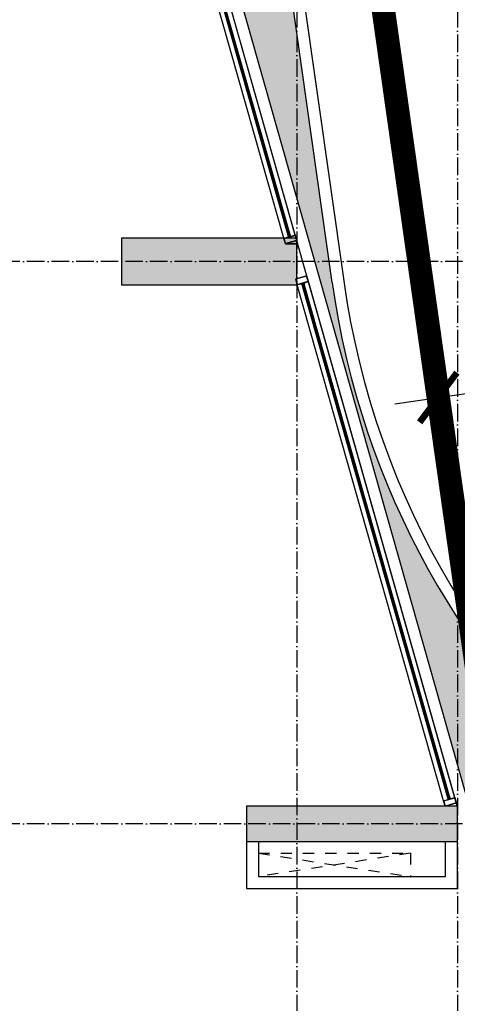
# Model space of a CAD drawing. Header units: millimetres. Extents: x -55734 to 162275, y 47779 to 197208.
# Drawn here: x 37261 to 41000, y 103013 to 111408 of the extents above; entities that cross this region are included whole.
import ezdxf
from ezdxf.xclip import XClip

# ---------------------------------------------------------------- set-up
doc = ezdxf.new("R2010")
doc.units = ezdxf.units.MM
doc.header["$XCLIPFRAME"] = 0
for name, pattern in [('Dash', [6.349999999999998, 3.174999999999999, -3.174999999999999]), ('Grid Line', [4.2, 3, -0.6, 0, -0.6]), ('HIDDEN2', [4.7624999999999975, 3.174999999999999, -1.587499999999999])]:
    doc.linetypes.add(name, pattern=pattern)
for name, color, linetype, lineweight in [('A-DETL-GENF-HDLN', 161, 'Dash', 5), ('A-FLOR-PATT', 8, 'Continuous', 9), ('CUA', 31, 'Continuous', 9), ('DIM', 1, 'Continuous', 5), ('NET THAY 2', 55, 'Continuous', 5), ('NET-CAT', 3, 'Continuous', 15), ('NET-THAY', 2, 'Continuous', 9), ('TRUC', 225, 'Continuous', 5), ('X-COT HAM$0$LC.HA', 8, 'Continuous', 9)]:
    doc.layers.add(name, color=color, linetype=linetype, lineweight=lineweight)
doc.layers.add('CGXD', color=5, linetype='HIDDEN2')
doc.styles.add('TA1', font='Font - TrueType - Arial.ttf')
doc.dimstyles.new('D_300_KTx3.0', dxfattribs={"dimtxt": 600, "dimasz": 375, "dimexe": 375, "dimexo": 375, "dimgap": 160, "dimtad": 1, "dimdec": 0, "dimzin": 9, "dimtxsty": 'TA1', "dimblk": 'ARCHTICK', "dimcen": 1, "dimdle": 375, "dimclrd": 256, "dimclre": 256, "dimclrt": 7, "dimadec": 0, "dimazin": 0, "dimtfac": 1, "dimtdec": 0, "dimtix": 1, "dimtmove": 1, "dimatfit": 3, "dimldrblk": 'ARCHTICK', "dimfxl": 1, "dimtolj": 1, "dimtzin": 0, "dimlwd": -1, "dimlwe": -1, "dimarcsym": 0})

# ---------------------------------------------------------------- blocks, each defined once
blk = doc.blocks.new('ALC1807-ASCENT PLAZA-KET CAU_rvt-1-MẶT BẰNG TẦNG 1')
at = {"layer": 'X-COT HAM$0$LC.HA'}
h = blk.add_hatch(color=256, dxfattribs=at)
h.dxf.hatch_style = 1
h.paths.add_polyline_path([(38130.5276543803, 37949.83124206433), (38130.5276543803, 37549.83124206433), (39630.5276543803, 37549.83124206433), (39630.5276543803, 37949.83124206433)])
h = blk.add_hatch(color=256, dxfattribs=at)
h.dxf.hatch_style = 1
h.paths.add_polyline_path([(39200.52798918221, 33099.93651796354), (39200.52798918221, 32799.93651796354), (41000.52798918221, 32799.93651796354), (41000.52798918221, 33099.93651796354)])
at = {"ltscale": 1000}
for points in [[(38130.5276543803, 37949.83124206433), (38130.5276543803, 37549.83124206433), (39630.5276543803, 37549.83124206433), (39630.5276543803, 37949.83124206433)], [(39200.52798918221, 33099.93651796354), (39200.52798918221, 32799.93651796354), (41000.52798918221, 32799.93651796354), (41000.52798918221, 33099.93651796354)]]:
    blk.add_lwpolyline(points, close=True, dxfattribs=at)
blk = doc.blocks.new('_ARCHTICK')
at = {"color": 0, "linetype": 'ByBlock', "const_width": 0.15}
blk.add_lwpolyline([(-0.5, -0.5), (0.5, 0.5)], dxfattribs=at)
blk = doc.blocks.new('*D198')
at = {"layer": 'Defpoints', "color": 0, "transparency": 16777216}
for p in [(100531.8121496711, 70577.86301605722), (100531.8121501467, 70577.86301270593, -2.393433463568996e-06), (96571.3215850794, 70015.81764694759, -3.895251013817929e-06)]:
    blk.add_point(p, dxfattribs=at)
at = {"layer": 'DIM', "transparency": 16777216}
blk.add_line((96200.0416111396, 69963.12817028216), (100903.0921231353, 70630.55249607391), dxfattribs=at)
at = {"layer": 'DIM', "transparency": 16777216, "xscale": 375, "yscale": 375, "zscale": 375}
for p, rotation in [((100531.8121496711, 70577.86301605722), 8.077085671467591), ((96571.3215846038, 70015.81765029886), 188.0770856714676)]:
    blk.add_blockref('_ARCHTICK', p, dxfattribs=dict(at, rotation=rotation))
at = {"layer": 'DIM', "color": 7, "transparency": 16777216, "insert": (98486.0431019565, 70758.55796238864), "char_height": 600, "attachment_point": 5, "rotation": 8.07708567146759, "style": 'TA1'}
blk.add_mtext('\\A1;4000', dxfattribs=at)
blk = doc.blocks.new('*U159')
for p, q in [((4628.216152679692, 99.99999999976717, -2.446082159549099e-05), (50.00000000126602, 99.99999999894499, -2.446082159549099e-05)), ((4628.216152679692, 5.820766091346741e-11, -2.446082161722101e-05), (50.00000000126602, -5.598849384114146e-09, -2.446082159549099e-05)), ((4615.216152679575, 58.25000000052387, -2.446082159549099e-05), (63.00000000138425, 58.24999999889405, -2.446082154757012e-05)), ((4615.216152679575, 41.75000000064028, -2.446082159549099e-05), (63.00000000138425, 41.74999999901047, -2.446082154757012e-05))]:
    blk.add_line(p, q)
at = {"ltscale": 100}
for p, q in [((50.00000000138425, 60.99999999895226, -4.892164319098198e-05), (50.00000000138425, 38.99999999895226, -4.892164319098198e-05)), ((50.00000000126784, 60.99999999895226, -4.892164319098198e-05), (50.00000000126784, 38.99999999895226, -4.892164319098198e-05)), ((4628.216152679575, 61.00000000081491, -2.446082159549099e-05), (4628.216152679575, 39.00000000081491, -2.446082159549099e-05)), ((4628.216152679692, 61.00000000081491, -2.446082159549099e-05), (4628.216152679692, 39.00000000081491, -2.446082159549099e-05))]:
    blk.add_line(p, q, dxfattribs=at)
at = {"color": 1, "lineweight": 0, "ltscale": 10}
blk.add_line((56.55774388472673, 49.99999999976717, -2.446082159549099e-05), (4621.658408796233, 50.00000000162981, -2.446082164341186e-05), dxfattribs=at)
at = {"ltscale": 25, "elevation": -2.446082159549099e-05}
for points in [[(1.266016624867916e-09, -3.736204234883189e-09), (50.00000000126602, -3.736204234883189e-09), (50.00000000126602, 99.9999999962638), (1.266016624867916e-09, 99.9999999962638)], [(2.000000001266017, 1.999999996263796), (48.00000000126602, 1.999999996263796), (48.00000000126602, 97.9999999962638), (2.000000001266017, 97.9999999962638)]]:
    blk.add_lwpolyline(points, close=True, dxfattribs=at)
for points in [[(4678.216152679692, 99.99999999976717), (4678.216152679692, 0), (4628.216152679692, 0), (4628.216152679692, 99.99999999976717)], [(4676.216152679692, 97.99999999976717), (4676.216152679692, 2), (4630.216152679692, 2), (4630.216152679692, 97.99999999976717)], [(56.55774388472673, 47.49999999976717), (56.55774388472673, 52.49999999976717), (4621.658408796233, 52.50000000162981), (4621.658408796233, 47.50000000162981)]]:
    blk.add_lwpolyline(points, close=True)
for points, elevation in [([(50.00000000138425, 38.99999999976717), (50.00000000138425, 60.99999999976717), (62.50000000138425, 60.99999999976717, -0.4142135623730951), (63.00000000138425, 60.49999999976717), (63.00000000138425, 56.99999999976717, -0.4142135623730951), (62.50000000138425, 56.49999999976717, -0.4142135623730951), (62.00000000138425, 56.99999999976717), (62.00000000138425, 59.49999999976717, 0.4142135623730951), (61.50000000138425, 59.99999999976717), (51.50000000138425, 59.99999999976717, 0.4142135623730951), (51.00000000138425, 59.49999999976717), (51.00000000138425, 40.49999999976717, 0.4142135623730943), (51.50000000138425, 39.99999999976717), (61.50000000138425, 39.99999999976717, 0.4142135623730974), (62.00000000138425, 40.49999999976717), (62.00000000138425, 42.99999999976717, -0.4142135623730951), (62.50000000138425, 43.49999999976717, -0.4142135623730951), (63.00000000138425, 42.99999999976717), (63.00000000138425, 39.49999999976717, -0.4142135623730974), (62.50000000138425, 38.99999999976717), (50.00000000138425, 38.99999999976717)], -4.892164319098187e-05), ([(4628.216152679575, 39.00000000162981), (4628.216152679575, 61.00000000162981), (4615.716152679575, 61.00000000162981, 0.4142135623730951), (4615.216152679575, 60.50000000162981), (4615.216152679575, 57.00000000162981, 0.4142135623730951), (4615.716152679575, 56.50000000162981, 0.4142135623730951), (4616.216152679575, 57.00000000162981), (4616.216152679575, 59.50000000162981, -0.4142135623730951), (4616.716152679575, 60.00000000162981), (4626.716152679575, 60.00000000162981, -0.4142135623730951), (4627.216152679575, 59.50000000162981), (4627.216152679575, 40.50000000162981, -0.4142135623730943), (4626.716152679575, 40.00000000162981), (4616.716152679575, 40.00000000162981, -0.4142135623730974), (4616.216152679575, 40.50000000162981), (4616.216152679575, 43.00000000162981, 0.4142135623730951), (4615.716152679575, 43.50000000162981, 0.4142135623730951), (4615.216152679575, 43.00000000162981), (4615.216152679575, 39.50000000162981, 0.4142135623730974), (4615.716152679575, 39.00000000162981), (4628.216152679575, 39.00000000162981)], -2.446082159549088e-05)]:
    blk.add_lwpolyline(points, format="xyb", dxfattribs=dict(elevation=elevation))
for points, elevation in [([(50.00000000126784, 40.49999999802094), (50.00000000126784, 59.49999999802094)], -4.892164319098187e-05), ([(50.00000000138425, 40.49999999976717), (50.00000000138425, 59.49999999976717)], -4.892164319098187e-05), ([(4628.216152679692, 40.49999999988358), (4628.216152679692, 59.49999999988358)], -2.446082159549088e-05), ([(4628.216152679575, 40.50000000162981), (4628.216152679575, 59.50000000162981)], -2.446082159549088e-05)]:
    blk.add_lwpolyline(points, dxfattribs=dict(elevation=elevation))
for points in [[(56.58620753813193, 52.33073006733321, 0.1102261129281127), (56.55774388472673, 52.20318394817878), (56.55774388472673, 47.79681605135556, 0.1102261129279761), (56.58620753813193, 47.66926993231755, 0.5475868052481334), (60.19425021913958, 47.19871107453946, -0.3715347355079976), (60.58558232557152, 47.21708931925241, 0.207699257851977), (64.71627869304393, 47.37292371387593, -0.6266160379370466), (65.0459019259888, 47.28823614737485, -0.0880989887940883), (63.00000000138425, 41.92633093066979), (63.00000000138425, 44.06600918807089), (60.19695600260638, 44.06600918807089), (60.19695600260638, 42.91008901793975), (55.67814755182371, 46.46787602850236, -0.262770415069033), (55.43648003575981, 46.89596985897515), (55.43648003575981, 49.99999999976717), (55.43648003575981, 53.10403014055919, -0.262770415069033), (55.67814755182371, 53.53212397114839), (60.19695600260638, 57.08991098159458), (60.19695600260638, 55.93399081146345), (63.00000000138425, 55.93399081146345), (63.00000000138425, 58.07366906898096, -0.0880989887940883), (65.0459019259888, 52.71176385227591, -0.6266160379370582), (64.71627869304393, 52.6270762856584, 0.2076992578519962), (60.58558232557152, 52.78291068039834, -0.3715347355080128), (60.19425021913958, 52.80128892499488, 0.5475868052479469)], [(4621.629945142828, 52.33073006919585, -0.1102261129281127), (4621.658408796233, 52.20318395004142), (4621.658408796233, 47.79681605321821, -0.1102261129279761), (4621.629945142828, 47.66926993418019, -0.5475868052481334), (4618.02190246182, 47.19871107640211, 0.3715347355079976), (4617.630570355388, 47.21708932111505, -0.207699257851977), (4613.499873987916, 47.37292371573858, 0.6266160379370466), (4613.170250754971, 47.28823614923749, 0.0880989887940883), (4615.216152679575, 41.92633093253244), (4615.216152679575, 44.06600918993354), (4618.019196678353, 44.06600918993354), (4618.019196678353, 42.9100890198024), (4622.538005129136, 46.46787603036501, 0.262770415069033), (4622.7796726452, 46.89596986083779), (4622.7796726452, 50.00000000162981), (4622.7796726452, 53.10403014242183, 0.262770415069033), (4622.538005129136, 53.53212397301104), (4618.019196678353, 57.08991098345723), (4618.019196678353, 55.93399081332609), (4615.216152679575, 55.93399081332609), (4615.216152679575, 58.07366907084361, 0.0880989887940883), (4613.170250754971, 52.71176385413855, 0.6266160379370582), (4613.499873987916, 52.62707628752105, -0.2076992578519962), (4617.630570355388, 52.78291068226099, 0.3715347355080128), (4618.02190246182, 52.80128892685752, -0.5475868052479469)]]:
    blk.add_lwpolyline(points, format="xyb", close=True)
blk = doc.blocks.new('*U160')
for p, q in [((4524.25579372789, 99.99999999976717, -2.446082159549099e-05), (50.00000000126602, 99.99999999894499, -2.446082159549099e-05)), ((4524.25579372789, 5.820766091346741e-11, -2.446082161722101e-05), (50.00000000126602, -5.598849384114146e-09, -2.446082159549099e-05)), ((4511.255793727773, 58.25000000052387, -2.446082159549099e-05), (63.00000000138425, 58.24999999889405, -2.446082154757012e-05)), ((4511.255793727773, 41.75000000064028, -2.446082159549099e-05), (63.00000000138425, 41.74999999901047, -2.446082154757012e-05))]:
    blk.add_line(p, q)
at = {"ltscale": 100}
for p, q in [((50.00000000138425, 60.99999999895226, -4.892164319098198e-05), (50.00000000138425, 38.99999999895226, -4.892164319098198e-05)), ((50.00000000126784, 60.99999999895226, -4.892164319098198e-05), (50.00000000126784, 38.99999999895226, -4.892164319098198e-05)), ((4524.255793727773, 61.00000000081491, -2.446082159549099e-05), (4524.255793727773, 39.00000000081491, -2.446082159549099e-05)), ((4524.25579372789, 61.00000000081491, -2.446082159549099e-05), (4524.25579372789, 39.00000000081491, -2.446082159549099e-05))]:
    blk.add_line(p, q, dxfattribs=at)
at = {"color": 1, "lineweight": 0, "ltscale": 10}
blk.add_line((56.55774388472673, 49.99999999976717, -2.446082159549099e-05), (4517.698049844431, 50.00000000162981, -2.446082164341186e-05), dxfattribs=at)
at = {"ltscale": 25, "elevation": -2.446082159549099e-05}
for points in [[(1.266016624867916e-09, -3.736204234883189e-09), (50.00000000126602, -3.736204234883189e-09), (50.00000000126602, 99.9999999962638), (1.266016624867916e-09, 99.9999999962638)], [(2.000000001266017, 1.999999996263796), (48.00000000126602, 1.999999996263796), (48.00000000126602, 97.9999999962638), (2.000000001266017, 97.9999999962638)]]:
    blk.add_lwpolyline(points, close=True, dxfattribs=at)
for points in [[(4574.25579372789, 99.99999999976717), (4574.25579372789, 0), (4524.25579372789, 0), (4524.25579372789, 99.99999999976717)], [(4572.25579372789, 97.99999999976717), (4572.25579372789, 2), (4526.25579372789, 2), (4526.25579372789, 97.99999999976717)], [(56.55774388472673, 47.49999999976717), (56.55774388472673, 52.49999999976717), (4517.698049844431, 52.50000000162981), (4517.698049844431, 47.50000000162981)]]:
    blk.add_lwpolyline(points, close=True)
for points, elevation in [([(50.00000000138425, 38.99999999976717), (50.00000000138425, 60.99999999976717), (62.50000000138425, 60.99999999976717, -0.4142135623730951), (63.00000000138425, 60.49999999976717), (63.00000000138425, 56.99999999976717, -0.4142135623730951), (62.50000000138425, 56.49999999976717, -0.4142135623730951), (62.00000000138425, 56.99999999976717), (62.00000000138425, 59.49999999976717, 0.4142135623730951), (61.50000000138425, 59.99999999976717), (51.50000000138425, 59.99999999976717, 0.4142135623730951), (51.00000000138425, 59.49999999976717), (51.00000000138425, 40.49999999976717, 0.4142135623730943), (51.50000000138425, 39.99999999976717), (61.50000000138425, 39.99999999976717, 0.4142135623730974), (62.00000000138425, 40.49999999976717), (62.00000000138425, 42.99999999976717, -0.4142135623730951), (62.50000000138425, 43.49999999976717, -0.4142135623730951), (63.00000000138425, 42.99999999976717), (63.00000000138425, 39.49999999976717, -0.4142135623730974), (62.50000000138425, 38.99999999976717), (50.00000000138425, 38.99999999976717)], -4.892164319098187e-05), ([(4524.255793727773, 39.00000000162981), (4524.255793727773, 61.00000000162981), (4511.755793727773, 61.00000000162981, 0.4142135623730951), (4511.255793727773, 60.50000000162981), (4511.255793727773, 57.00000000162981, 0.4142135623730951), (4511.755793727773, 56.50000000162981, 0.4142135623730951), (4512.255793727773, 57.00000000162981), (4512.255793727773, 59.50000000162981, -0.4142135623730951), (4512.755793727773, 60.00000000162981), (4522.755793727773, 60.00000000162981, -0.4142135623730951), (4523.255793727773, 59.50000000162981), (4523.255793727773, 40.50000000162981, -0.4142135623730943), (4522.755793727773, 40.00000000162981), (4512.755793727773, 40.00000000162981, -0.4142135623730974), (4512.255793727773, 40.50000000162981), (4512.255793727773, 43.00000000162981, 0.4142135623730951), (4511.755793727773, 43.50000000162981, 0.4142135623730951), (4511.255793727773, 43.00000000162981), (4511.255793727773, 39.50000000162981, 0.4142135623730974), (4511.755793727773, 39.00000000162981), (4524.255793727773, 39.00000000162981)], -2.446082159549088e-05)]:
    blk.add_lwpolyline(points, format="xyb", dxfattribs=dict(elevation=elevation))
for points, elevation in [([(50.00000000126784, 40.49999999802094), (50.00000000126784, 59.49999999802094)], -4.892164319098187e-05), ([(50.00000000138425, 40.49999999976717), (50.00000000138425, 59.49999999976717)], -4.892164319098187e-05), ([(4524.25579372789, 40.49999999988358), (4524.25579372789, 59.49999999988358)], -2.446082159549088e-05), ([(4524.255793727773, 40.50000000162981), (4524.255793727773, 59.50000000162981)], -2.446082159549088e-05)]:
    blk.add_lwpolyline(points, dxfattribs=dict(elevation=elevation))
for points in [[(56.58620753813193, 52.33073006733321, 0.1102261129281127), (56.55774388472673, 52.20318394817878), (56.55774388472673, 47.79681605135556, 0.1102261129279761), (56.58620753813193, 47.66926993231755, 0.5475868052481334), (60.19425021913958, 47.19871107453946, -0.3715347355079976), (60.58558232557152, 47.21708931925241, 0.207699257851977), (64.71627869304393, 47.37292371387593, -0.6266160379370466), (65.0459019259888, 47.28823614737485, -0.0880989887940883), (63.00000000138425, 41.92633093066979), (63.00000000138425, 44.06600918807089), (60.19695600260638, 44.06600918807089), (60.19695600260638, 42.91008901793975), (55.67814755182371, 46.46787602850236, -0.262770415069033), (55.43648003575981, 46.89596985897515), (55.43648003575981, 49.99999999976717), (55.43648003575981, 53.10403014055919, -0.262770415069033), (55.67814755182371, 53.53212397114839), (60.19695600260638, 57.08991098159458), (60.19695600260638, 55.93399081146345), (63.00000000138425, 55.93399081146345), (63.00000000138425, 58.07366906898096, -0.0880989887940883), (65.0459019259888, 52.71176385227591, -0.6266160379370582), (64.71627869304393, 52.6270762856584, 0.2076992578519962), (60.58558232557152, 52.78291068039834, -0.3715347355080128), (60.19425021913958, 52.80128892499488, 0.5475868052479469)], [(4517.669586191026, 52.33073006919585, -0.1102261129281127), (4517.698049844431, 52.20318395004142), (4517.698049844431, 47.79681605321821, -0.1102261129279761), (4517.669586191026, 47.66926993418019, -0.5475868052481334), (4514.061543510018, 47.19871107640211, 0.3715347355079976), (4513.670211403586, 47.21708932111505, -0.207699257851977), (4509.539515036114, 47.37292371573858, 0.6266160379370466), (4509.209891803169, 47.28823614923749, 0.0880989887940883), (4511.255793727773, 41.92633093253244), (4511.255793727773, 44.06600918993354), (4514.058837726551, 44.06600918993354), (4514.058837726551, 42.9100890198024), (4518.577646177334, 46.46787603036501, 0.262770415069033), (4518.819313693398, 46.89596986083779), (4518.819313693398, 50.00000000162981), (4518.819313693398, 53.10403014242183, 0.262770415069033), (4518.577646177334, 53.53212397301104), (4514.058837726551, 57.08991098345723), (4514.058837726551, 55.93399081332609), (4511.255793727773, 55.93399081332609), (4511.255793727773, 58.07366907084361, 0.0880989887940883), (4509.209891803169, 52.71176385413855, 0.6266160379370582), (4509.539515036114, 52.62707628752105, -0.2076992578519962), (4513.670211403586, 52.78291068226099, 0.3715347355080128), (4514.061543510018, 52.80128892685752, -0.5475868052479469)]]:
    blk.add_lwpolyline(points, format="xyb", close=True)
blk = doc.blocks.new('A$C1F0A2BF7')
at = {"layer": 'CGXD', "ltscale": 200, "const_width": 200, "elevation": -3.977424561112374e-06}
blk.add_lwpolyline([(153561.1226146654, 72890.82706285013), (130418.0220422434, 65461.24212783163), (128403.46457685, 71788.68930861734), (125832.2476587936, 71058.24948267722), (118267.2105483628, 69299.8113417508), (97389.2170030819, 64252.46243989574), (95665.13970612895, 76400.76485154765), (89158.62054502891, 76288.37961033436), (80095.1513761798, 76240.15018884973), (75966.30655073191, 76254.6673286161), (71950.12642534656, 76296.02380128148), (68041.3713891315, 76232.41742682464), (63824.10836483541, 76163.23365290447), (62710.87670009441, 76152.7975980192), (59200.81674194217, 76148.43576485223), (53256.3763452523, 76129.83989817418), (50614.28199219945, 76167.41231305858), (49470.58350224126, 76197.63051792078), (45331.29765398303, 75911.0010137008)], dxfattribs=at)
at = {"layer": 'DIM'}
dim = blk.add_aligned_dim(p1=(96571.3215850794, 70015.81764694759, -4.393053492743082e-06), p2=(100531.8121501467, 70577.86301270594, -2.891235942494149e-06), distance=3.3848564693531182e-06, dimstyle='D_300_KTx3.0', dxfattribs=at)
dim.commit()
dim.dimension.update_dxf_attribs({"geometry": '*D198', "text_midpoint": (98486.0431019565, 70758.55796238864, -4.978024789251535e-07)})

msp = doc.modelspace()

# ---------------------------------------------------------------- hatches: boundary and pattern name
at = {"layer": 'A-FLOR-PATT', "lineweight": 5}
h = msp.add_hatch(dxfattribs=at)
h.set_pattern_fill('FP_17', color=256, style=0, pattern_type=2)
h.set_pattern_definition([(23.063, (-2328677.188578336, 1580869.157100185), (47.44576498576169, 117.8051654339311), [23.812, -155.793]), (338.063, (-2328677.188578336, 1580869.157100185), (47.445533159493, 117.8045898223471), [23.813, -103.188]), (68.063, (-2328677.188578336, 1580869.157100185), (-117.8045898223471, 47.44553315949299), [23.81299999999999, -103.1879999999999])])
h.paths.add_polyline_path([(45855.76611717773, 102934.5736378429), (46096.03043599054, 102936.9392090585), (46381.62251444595, 102956.0988511074), (46574.75523552316, 102977.0991185454), (46812.05562237184, 103014.7961373025), (47047.21333425408, 103064.1255338524), (46754.69510296662, 103066.5487672455), (46462.52497063763, 103081.0194780234), (46171.19890658735, 103107.5131016209), (45881.21144724742, 103145.9846641923), (45593.05485679131, 103196.3688587749), (45307.21829137381, 103258.5801566302), (45024.1869688599, 103332.5129515971), (44744.44134508929, 103418.0417401821), (44468.45629831339, 103515.0213341868), (44196.70032308233, 103623.2871072711), (43929.6347349321, 103742.6552743884), (43625.56347126522, 103896.0993216891), (43379.99141746431, 104032.8530186806), (43151.60187220617, 104171.528319228), (42878.54660826668, 104354.7966094486), (42668.87980369554, 104507.2306119515), (42444.43143742104, 104684.5746181487), (42223.81220371055, 104874.06517539), (42011.85261317887, 105071.7087332223), (41807.64496261071, 105278.3750481951), (41611.66489579537, 105493.6979096647), (41423.9531099025, 105717.8156541366), (41245.51964260085, 105949.6222231347), (41076.05036712991, 106189.721219079), (40918.03950617116, 106434.2897875032), (40743.55622594181, 106734.9177523978), (40613.6102278842, 106981.4403009989), (40494.90953741351, 107229.4112707096), (40387.66449096595, 107477.0835535458), (40281.35886265727, 107753.6890139352), (40187.29412899006, 108032.4151722622), (40104.82618058391, 108314.917745528), (40029.19691468711, 108624.6180261678), (39975.29857075799, 108889.2439652111), (39928.19496823085, 109180.0499113108), (39541.07256452215, 111905.0468690761), (39503.86662931001, 112111.3332282476), (39469.13715427491, 112261.7273568259), (39415.33262959559, 112447.405244438), (39358.10438869894, 112612.1268771092), (39287.34254150404, 112784.9654193643), (39227.9078821596, 112911.2478593749), (39184.83097865366, 112996.3929939477), (39143.14625318107, 113072.7469717241), (39075.70630335202, 113188.9954827131), (38973.91260103739, 113345.5789789677), (38863.77574269215, 113496.2301474101), (38734.68592697353, 113652.5479090918), (38613.95630396903, 113783.8305439609), (38486.64745907529, 113908.560454192), (41076.05036712991, 104784.5746181487), (42101.58792498987, 104784.5746181487), (42278.99495603569, 104574.252852888), (42418.02871924816, 104423.1116522077), (42589.20427224701, 104254.495315878), (42768.47038652693, 104094.5071941543), (42955.39264648873, 103943.5349862734), (43151.60187220617, 103800.5765134378), (43361.74850899202, 103663.3896979709), (43578.30831399979, 103537.3490568444), (43808.06554254406, 103419.3211785765), (44028.48786677333, 103319.7085524318), (44244.36375331308, 103234.3441841336), (44470.98019641539, 103157.2949672031), (44708.59405720409, 103089.6452971405), (44936.80170206897, 103036.4690182354), (45138.34677342011, 102998.3172964322), (45376.34339331678, 102965.2999110207), (45615.67649988589, 102944.0348476138), (45797.00409736866, 102936.8892723224)], flags=0)

# ---------------------------------------------------------------- linework, layer by layer
at = {"layer": 'A-DETL-GENF-HDLN', "ltscale": 30, "elevation": 1.816122932067377e-05}
for points in [[(40600.18228099099, 104294.5686499504), (39300.39541084558, 104094.5746181485)], [(39300.39589604628, 104294.5613739225), (40600.18228099099, 104294.5686499504), (40599.38466251234, 104094.5746181485)], [(39300.39589604625, 104294.5613739225), (40599.39560769236, 104094.5731579071)]]:
    msp.add_lwpolyline(points, dxfattribs=at)
at = {"layer": 'NET-CAT', "elevation": 1.816122932067377e-05}
for points in [[(39200.39541084558, 104394.5746181485), (39200.39541084558, 103994.5746181485), (41000.39167213213, 103994.5746181485), (41000.39167213213, 104394.5746181485)], [(39300.39541084558, 104394.5746181485), (39300.39541084558, 104094.5746181485), (40900.39167213213, 104094.5746181485), (40900.39167213213, 104394.5746181485)]]:
    msp.add_lwpolyline(points, dxfattribs=at)
at = {"layer": 'NET-THAY'}
for p, q in [((40997.64333347339, 104694.5746181486, 1.816122932067377e-05), (38301.41948271039, 114194.9524606473, 1.816122932067377e-05)), ((40997.64631771893, 104694.5746181486, 1.816122932067377e-05), (38304.36473256547, 114194.5746181488, 1.816122932067377e-05)), ((38486.64401490806, 113908.5717695392, 1.816122932067377e-05), (41076.05036712982, 104784.5746181488, 1.816122932067377e-05)), ((39930.18892176339, 109165.9993833054, 1.816122932067377e-05), (39543.47624393564, 111890.9963410706, 1.816122932067377e-05)), ((39642.48423685931, 111905.0468690761, 1.816122932067377e-05), (40029.19691468705, 109180.0499113108, 1.816122932067377e-05))]:
    msp.add_line(p, q, dxfattribs=at)
for radius, end in [(7100.000000015712, 270.705780118438), (7000.000000015711, 277.322736334187)]:
    msp.add_arc((46959.75641935013, 110163.586871747, 1.816122932067377e-05), radius, 188.0770856724587, end, dxfattribs=at)
at = {"layer": 'TRUC', "linetype": 'Grid Line', "ltscale": 50}
for p, q in [((39630.39167213035, 118844.5746181488, 1.816122932067377e-05), (39630.39167213032, 59433.00515906957, 1.816122932067377e-05)), ((41000.39167213097, 118844.5746181488, 1.816122932067377e-05), (41000.39167213091, 62100.58004003103, 1.816122932067377e-05)), ((48818.98993492199, 109344.5746181491, 1.816122932067377e-05), (-19345.03147563728, 109344.5746181491, 1.816122932067377e-05)), ((48818.98993492196, 104544.5746181486, 1.816122932067377e-05), (-19345.03147563731, 104544.5746181487, 1.816122932067377e-05))]:
    msp.add_line(p, q, dxfattribs=at)

# ---------------------------------------------------------------- block references
at = {"layer": 'NET-CAT'}
msp.add_blockref('ALC1807-ASCENT PLAZA-KET CAU_rvt-1-MẶT BẰNG TẦNG 1', (-0.1325783366337419, 71594.63810018497, 1.816122932067377e-05), dxfattribs=at)

# ---------------------------------------------------------------- next in the draw order: block references
at = {"layer": 'NET THAY 2'}
ref = msp.add_blockref('A$C1F0A2BF7', (-55733.80165228838, 38167.83212003343, 1.865903179959892e-05), dxfattribs=at)
XClip(ref).set_block_clipping_path([(-27462.618629115583, 51738.674998801594), (137958.51740970556, 152520.38063209807)])

# ---------------------------------------------------------------- next in the draw order: linework, layer by layer
at = {"layer": 'CUA', "elevation": -4.641701144357491e-05}
for points in [[(39532.22078685723, 109494.5746181491), (39636.18114581518, 109494.5746181491), (39628.41129737564, 109521.9129737699)], [(39539.25782389432, 109496.5746181491), (39633.53351758359, 109496.5746181491), (39626.48748716545, 109521.3662066575)]]:
    msp.add_lwpolyline(points, dxfattribs=at)

# ---------------------------------------------------------------- next in the draw order: block references
at = {"layer": 'CUA', "extrusion": (-8.606237578931732e-09, -1.691951358833195e-08, 1), "rotation": 285.8657078026561}
for name, p in [('*U160', (38281.69447107766, 113894.5746181486, -0.002239235638658452)), ('*U159', (39617.48394476478, 109194.5746181513, -0.002146749224763768))]:
    msp.add_blockref(name, p, dxfattribs=at)

doc.saveas('drawing.dxf')
